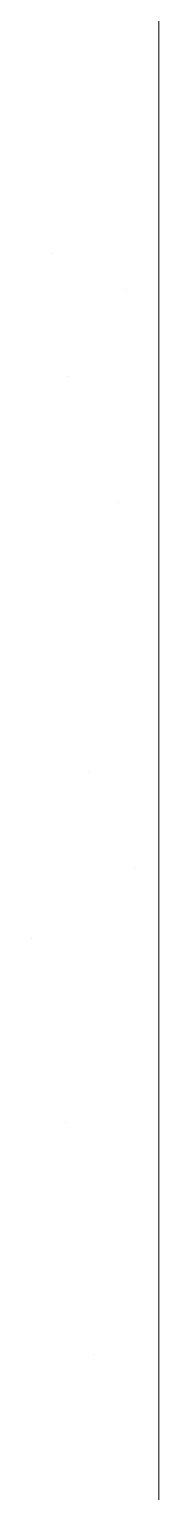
# Model space of a CAD drawing. Header units: millimetres. Extents: x 470010 to 1231400, y -134005 to 421770.
# Drawn here: x 806568 to 806623, y 150025 to 150655 of the extents above; entities that cross this region are included whole.
import ezdxf
from ezdxf.enums import TextEntityAlignment as Align

# ---------------------------------------------------------------- set-up
doc = ezdxf.new("R2010")
doc.units = ezdxf.units.MM
doc.layers.get('Defpoints').update_dxf_attribs({"color": 140})
doc.layers.add('АР_Стены ПЕНОблок', color=52, linetype='Continuous', lineweight=20)
doc.layers.add('АР_Штриховка', color=8, linetype='Continuous', lineweight=0)
doc.styles.add('style1', font='ARIALN.TTF')

# ---------------------------------------------------------------- blocks, each defined once
blk = doc.blocks.new('A$C9108343f')
at = {"layer": 'АР_Стены ПЕНОблок', "color": 18, "linetype": 'Continuous', "lineweight": 20, "true_color": 0x000000}
blk.add_line((140904.09, 237679.49), (140904.09, 313879.49), dxfattribs=at)
at = {"layer": 'АР_Штриховка', "color": 18, "linetype": 'Continuous', "lineweight": 0, "true_color": 0x000000}
for p, q in [((140857.95, 250924.99), (140857.95, 250924.99)), ((140889.83, 250909.32), (140889.83, 250909.32)), ((140864.69, 250871.86), (140864.69, 250871.86)), ((140886.6, 250817.51), (140886.6, 250817.51)), ((140874.43, 250701.78), (140874.43, 250701.78)), ((140893.55, 250660.36), (140893.55, 250660.36)), ((140849.16, 250629.82), (140849.16, 250629.82)), ((140863.94, 250550.22), (140863.94, 250550.22)), ((140875.93, 250450.57), (140875.93, 250450.57))]:
    blk.add_line(p, q, dxfattribs=at)
at = {"layer": 'Defpoints', "color": 18, "true_color": 0x000000, "style": 'style1'}
for p in [(143949.34, 316089.12), (143974.98, 281639.5), (143890.4, 273244.71), (143839.99, 264276.81), (143967.75, 254892.38), (12251.96, 104178.14), (12382.58, 96023.14)]:
    blk.add_attdef('АР-ПОМЕЩЕНИЕ:НАИМЕНОВАНИЕ', text='', height=100, dxfattribs=at).set_placement(p, align=Align.MIDDLE)
at = {"layer": 'Defpoints', "color": 18, "true_color": 0x000000, "style": 'style1', "flags": 8}
for p in [(143951.3, 279099.09), (143848.34, 269251.11), (143875.33, 260094.25), (144049.74, 250824.7), (163419.28, 238153.36), (155897.46, 237965.97), (183037.2, 237965.97), (143342.94, 237876.19)]:
    blk.add_attdef('АР-ПОМЕЩЕНИЕ:НАИМЕНОВАНИЕ', text='', height=100, dxfattribs=at).set_placement(p, align=Align.MIDDLE)

msp = doc.modelspace()

# ---------------------------------------------------------------- linework, layer by layer
at = {"layer": 'АР_Стены ПЕНОблок', "color": 18, "linetype": 'Continuous', "lineweight": 20, "true_color": 0x000000}
msp.add_line((806622.706, 137313.251), (806622.706, 213513.251), dxfattribs=at)

# ---------------------------------------------------------------- block references
msp.add_blockref('A$C9108343f', (665718.612, -100366.242))

doc.saveas('drawing.dxf')
